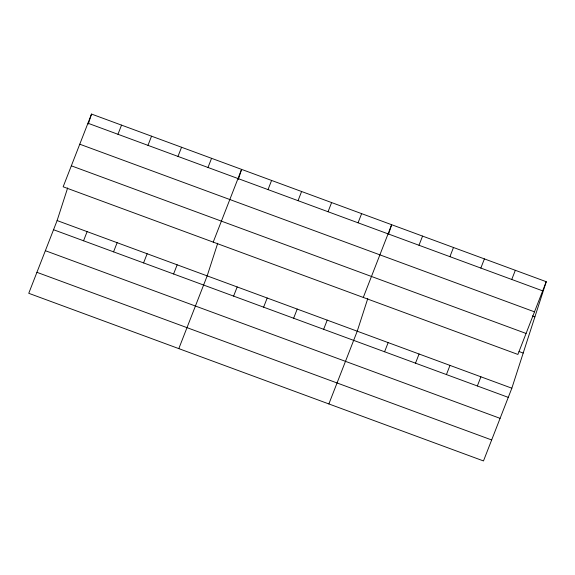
<?xml version="1.0" encoding="UTF-8"?>
<svg xmlns="http://www.w3.org/2000/svg" width="575" height="575" viewBox="0 0 575 575"><rect width="100%" height="100%" fill="white"/><g stroke="black" fill="none" stroke-linecap="round" stroke-linejoin="round"><path stroke-width="0.86" d="M546.25 281.7L517.888 354.437L63.157 186.796L91.518 114.058L546.25 281.7L511.843 388.204L483.482 460.942L28.75 293.3L57.112 220.563L67.656 187.924M88.277 124.099L91.518 114.058M217.717 243.247L207.173 275.885L178.811 348.623M238.338 179.422L241.579 169.381L213.217 242.118M367.777 298.569L357.233 331.207L328.871 403.945M388.664 233.91L391.64 224.703L363.285 297.44M117.961 134.284L121.533 125.12M83.547 240.788L87.12 231.624M147.969 145.353L151.541 136.189M113.562 251.85L117.135 242.686M177.984 156.414L181.556 147.25M143.57 262.919L147.143 253.755M207.992 167.476L211.564 158.319M173.585 273.98L177.157 264.816M268.022 189.606L271.594 180.442M233.608 296.111L237.18 286.947M298.03 200.675L301.602 191.511M263.623 307.172L267.195 298.008M328.045 211.737L331.617 202.572M293.638 318.241L297.21 309.077M358.06 222.798L361.632 213.641M323.646 329.303L327.218 320.138M418.988 245.266L422.56 236.102M384.582 351.763L388.154 342.607M449.916 256.666L453.488 247.502M415.502 363.17L419.074 354.006M480.837 268.065L484.409 258.901M446.423 374.569L449.995 365.405M511.757 279.464L515.329 270.3M477.343 385.969L480.916 376.805M87.946 123.222L542.678 290.864M79.767 144.203L534.498 311.844M532.385 315.927L534.894 316.847M71.336 165.816L526.067 333.457M519.017 351.519L523.192 353.057M57.112 220.563L511.843 388.204M53.54 229.72L508.271 397.368M45.36 250.7L500.092 418.348M36.929 272.32L491.661 439.961"/></g></svg>
